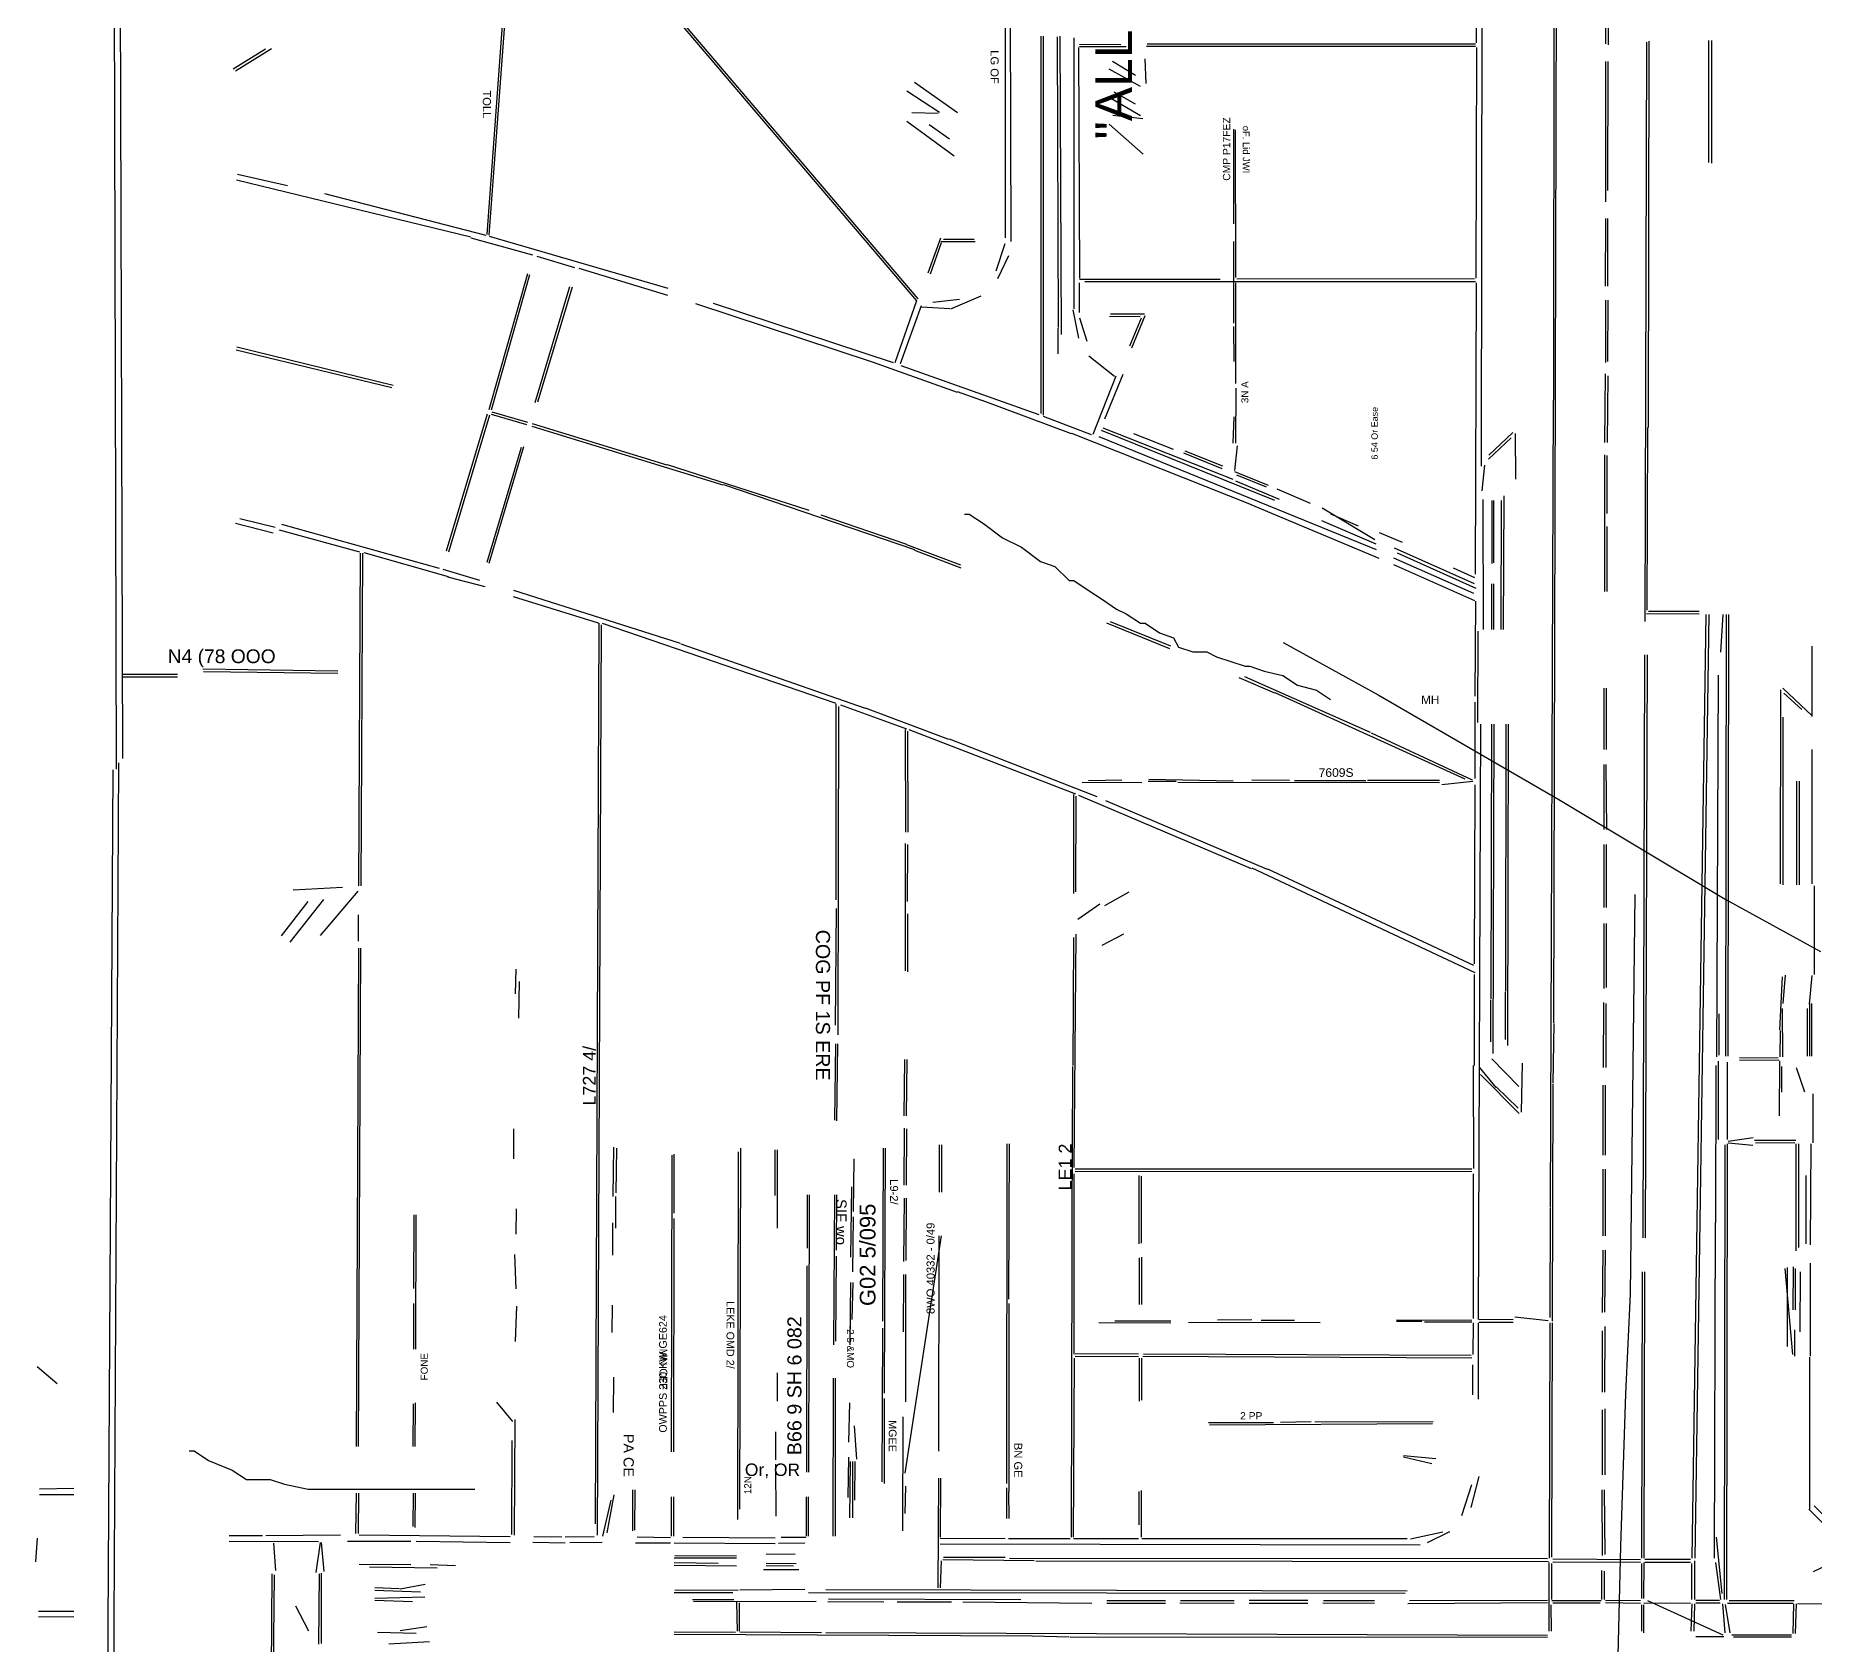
# Model space of a CAD drawing. Header units: feet. Extents: x 12 to 960, y 13 to 702.
# Drawn here: x 11.9 to 223, y 346.9 to 537.8 of the extents above; entities that cross this region are included whole.
import ezdxf
from ezdxf.enums import TextEntityAlignment as Align

# ---------------------------------------------------------------- set-up
doc = ezdxf.new("R2010")
doc.units = ezdxf.units.FT
for name, color, linetype in [('AGUA', 4, 'CONTINUOUS'), ('EJE_VIA', 7, 'CONTINUOUS'), ('TEXTO', 7, 'CONTINUOUS')]:
    doc.layers.add(name, color=color, linetype=linetype)
doc.styles.add('CAD_TEXT', font='Arial')

msp = doc.modelspace()

# ---------------------------------------------------------------- linework, layer by layer
at = {"layer": 'AGUA'}
for p, q in [((122.12, 481.06), (122.67, 481.06)), ((122.67, 481.06), (124.38, 479.93)), ((124.38, 479.93), (126.62, 478.25)), ((126.62, 478.25), (128.88, 477.12)), ((128.88, 477.12), (131.14, 475.43)), ((131.14, 475.43), (132.82, 474.86)), ((132.82, 474.86), (134.53, 473.17)), ((134.53, 473.17), (135.08, 473.17)), ((135.08, 473.17), (136.79, 472.04)), ((136.79, 472.04), (138.48, 470.91)), ((138.48, 470.91), (140.16, 469.78)), ((140.16, 469.78), (141.29, 469.23)), ((141.29, 469.23), (143, 468.1)), ((143, 468.1), (143.55, 468.1)), ((143.55, 468.1), (145.26, 466.97)), ((145.26, 466.97), (146.94, 466.39)), ((146.94, 466.39), (147.5, 465.26)), ((147.5, 465.26), (149.21, 464.71)), ((149.21, 464.71), (150.89, 464.71)), ((150.89, 464.71), (152.02, 464.13)), ((159.93, 465.83), (171.21, 459.63)), ((152.02, 464.13), (153.71, 463.57)), ((153.71, 463.57), (155.41, 463.02)), ((155.41, 463.02), (155.97, 463.02)), ((155.97, 463.02), (157.67, 462.44)), ((157.67, 462.44), (159.91, 461.89)), ((159.91, 461.89), (161.62, 460.76)), ((161.62, 460.76), (163.88, 460.18)), ((163.88, 460.18), (165.56, 459.05)), ((171.21, 459.63), (192.65, 447.21)), ((192.65, 447.21), (212.4, 435.35)), ((201.69, 435.93), (201.11, 388.52)), ((212.4, 435.35), (223.7, 429.15)), ((201.11, 388.52), (200.56, 376.66)), ((200.56, 376.66), (199.98, 358.61)), ((30.12, 369.9), (30.68, 369.9)), ((30.68, 369.9), (32.38, 368.76)), ((32.38, 368.76), (35.2, 367.63)), ((35.2, 367.63), (36.91, 366.5)), ((36.91, 366.5), (39.72, 366.5)), ((39.72, 366.5), (41.41, 365.95)), ((41.41, 365.95), (44.22, 365.37)), ((44.22, 365.37), (63.99, 365.37)), ((199.98, 358.61), (199.43, 335.47))]:
    msp.add_line(p, q, dxfattribs=at)
at = {"layer": 'EJE_VIA'}
for p, q in [((20.78, 700.92), (21.45, 450.81)), ((21.45, 700.4), (22.18, 452.06)), ((192.07, 599.15), (192.04, 494.56)), ((183.54, 581.75), (183.45, 486.75)), ((192.43, 581.65), (192.04, 420.71)), ((182.81, 556.54), (182.86, 536.96)), ((126.94, 552.9), (126.94, 513.84)), ((80.7, 548.35), (116.41, 506.36)), ((198.2, 544.77), (198.2, 536.86)), ((198.49, 544.77), (198.49, 536.75)), ((67.64, 544.26), (65.42, 514.25)), ((67.92, 544.26), (65.67, 514.14)), ((86.31, 542.18), (116.6, 506.62)), ((127.54, 540.19), (127.63, 513.42)), ((39.86, 536.27), (35.61, 533.63)), ((131.19, 537.79), (131.17, 493)), ((131.46, 537.79), (131.45, 492.79)), ((133.1, 537.69), (133.23, 503.21)), ((133.45, 537.79), (133.6, 502.38)), ((135.08, 537.59), (135.09, 505.4)), ((135.66, 536.44), (135.75, 509.04)), ((135.78, 536.83), (140.68, 536.79)), ((141.3, 536.5), (135.78, 536.5)), ((143.7, 536.59), (182.76, 536.58)), ((143.8, 536.87), (182.76, 536.87)), ((182.87, 536.44), (182.81, 509.04)), ((203.05, 537.06), (202.85, 468.31)), ((203.32, 537.17), (203.24, 491.34)), ((210.41, 537.27), (210.41, 522.79)), ((210.76, 537.27), (210.76, 522.69)), ((39.18, 536.22), (35.32, 533.85)), ((139.69, 534.79), (142.42, 533.13)), ((143.51, 535.09), (143.63, 532.17)), ((198.2, 534.77), (198.19, 518.11)), ((198.48, 534.77), (198.45, 519.46)), ((116.18, 532.3), (121.3, 528.73)), ((139.26, 533.91), (142.95, 531.83)), ((115.29, 531.27), (119.15, 528.74)), ((139.3, 530.54), (143, 528.36)), ((139.85, 531.16), (142.38, 529.74)), ((115.88, 528.7), (119.01, 528.65)), ((139.73, 528.39), (143.28, 528.01)), ((115.26, 527.69), (120.9, 523.58)), ((117.93, 527.27), (120.34, 525.57)), ((139.28, 527.34), (143.31, 523.76)), ((154.04, 526.75), (154.04, 515.5)), ((154.26, 526.65), (154.29, 509.15)), ((35.7, 520.71), (63.52, 513.95)), ((35.85, 521.39), (41.79, 520.04)), ((46.16, 519.1), (65.32, 514.16)), ((198.2, 516.13), (198.16, 508.11)), ((198.45, 516.13), (198.45, 508.11)), ((63.52, 513.84), (70.84, 511.81)), ((65.71, 514.05), (86.92, 507.87)), ((119.26, 513.82), (117.76, 509.63)), ((119.35, 513.24), (118.04, 509.51)), ((123.39, 513.36), (119.32, 513.35)), ((119.64, 513.67), (123.28, 513.67)), ((126.91, 513.11), (125.83, 509.89)), ((154.06, 513.42), (154.03, 503.73)), ((71.35, 511.68), (75.83, 510.33)), ((127.34, 511.7), (126.05, 508.96)), ((70.25, 509.57), (65.66, 493.42)), ((70.51, 509.45), (65.94, 493.4)), ((76.36, 510.24), (86.88, 507.05)), ((135.78, 508.94), (152.45, 508.92)), ((182.66, 508.97), (154.43, 508.95)), ((75.25, 508.01), (71.13, 494.27)), ((75.54, 507.98), (71.44, 494.35)), ((124.07, 506.93), (120.47, 505.39)), ((135.73, 508.52), (135.73, 504.98)), ((136.41, 508.65), (182.76, 508.67)), ((154.27, 508.52), (154.3, 496.54)), ((182.83, 508.52), (182.73, 473.94)), ((90.19, 506.03), (111.16, 499.13)), ((92.3, 506.1), (113.67, 499.05)), ((116.44, 506.36), (113.86, 498.99)), ((116.96, 505.77), (114.49, 498.88)), ((117.02, 505.64), (120.37, 505.45)), ((121.54, 506.52), (118.38, 506.16)), ((134.98, 505.3), (135.65, 501.93)), ((143.49, 504.8), (139.43, 504.8)), ((143.53, 504.59), (141.94, 500.75)), ((198.2, 506.44), (198.19, 499.04)), ((198.47, 506.44), (198.44, 499.15)), ((133.21, 503.11), (133.2, 500.08)), ((135.75, 504.35), (136.64, 501.59)), ((142.97, 504.5), (139.32, 504.47)), ((143.1, 504.29), (141.72, 500.98)), ((154.05, 503.31), (154.07, 499.15)), ((35.69, 500.56), (54.15, 496.07)), ((35.75, 500.9), (54.33, 496.35)), ((111.15, 499.11), (121.25, 495.53)), ((114.56, 498.7), (130.95, 492.88)), ((136.88, 499.85), (139.93, 497.44)), ((140.06, 497.41), (137.33, 490.51)), ((140.91, 497.62), (138.74, 492.32)), ((198.14, 497.69), (198.09, 489.56)), ((198.46, 497.48), (198.39, 489.56)), ((121.26, 495.59), (124.12, 494.57)), ((124.16, 494.57), (134.78, 490.62)), ((154.31, 496.02), (154.27, 489.46)), ((191.97, 494.56), (191.64, 398.83)), ((65.46, 492.9), (60.61, 476.67)), ((65.74, 492.81), (60.87, 476.55)), ((65.96, 492.9), (70.13, 491.68)), ((66.02, 493.21), (70.27, 491.98)), ((131.44, 492.66), (137.17, 490.5)), ((154.08, 492.59), (153.95, 489.46)), ((70.76, 491.48), (93.45, 484.54)), ((70.8, 491.81), (86.81, 486.91)), ((134.83, 490.68), (156.14, 482.19)), ((138.05, 490.28), (170.97, 476.86)), ((138.34, 491.01), (158.91, 482.7)), ((138.52, 491.31), (153.95, 485.2)), ((142.18, 490.62), (146.88, 488.78)), ((187, 490.12), (184.32, 487.59)), ((187.21, 490.73), (184.36, 488.07)), ((187.48, 490.61), (187.51, 485.19)), ((203.16, 491.34), (203.1, 469.67)), ((69.49, 488.95), (65.42, 475.31)), ((69.79, 489.03), (65.68, 475.19)), ((148.11, 488.31), (152.67, 486.48)), ((148.25, 488.55), (152.73, 486.77)), ((154.48, 489.17), (154.18, 486.24)), ((198.08, 488.11), (198.06, 471.86)), ((198.36, 488), (198.36, 481.13)), ((86.85, 486.94), (103.66, 481.52)), ((154.16, 486.13), (158.15, 484.5)), ((154.39, 485.73), (157.92, 484.28)), ((183.82, 486.87), (183.53, 483.83)), ((93.5, 484.58), (116.17, 476.87)), ((154.27, 485), (159.48, 482.82)), ((159.18, 484.05), (163.13, 482.37)), ((156.12, 482.2), (171.3, 475.81)), ((164.57, 481.81), (170.8, 478.03)), ((183.63, 482.79), (183.68, 467.38)), ((184.71, 482.69), (184.69, 475.19)), ((184.92, 482.69), (184.91, 475.29)), ((185.8, 482.69), (185.79, 467.38)), ((186.11, 483.21), (186.04, 467.38)), ((35.62, 479.97), (40.08, 478.85)), ((36.13, 480.55), (40.32, 479.51)), ((41.06, 479.86), (59.79, 474.65)), ((105.08, 480.99), (115.23, 477.49)), ((164.49, 480.31), (170.92, 477.54)), ((165.55, 481.08), (168.84, 479.65)), ((198.37, 479.57), (198.34, 471.86)), ((40.79, 479.19), (50.32, 476.6)), ((115.25, 477.46), (121.66, 475.04)), ((171.32, 478.87), (174.08, 477.71)), ((50.41, 476.44), (50.21, 436.96)), ((50.68, 476.44), (50.47, 436.96)), ((50.84, 476.5), (60.84, 473.66)), ((116.17, 476.79), (121.67, 474.7)), ((173.02, 475.06), (182.65, 470.8)), ((173.04, 475.88), (182.51, 471.68)), ((173.12, 477.07), (182.61, 472.83)), ((173.46, 476.48), (182.82, 472.27)), ((60.21, 474.52), (64.56, 473.21)), ((60.75, 473.61), (65.21, 472.48)), ((180.1, 474.68), (182.65, 473.52)), ((68.54, 471.3), (78.65, 468.17)), ((68.58, 472.02), (88.36, 465.74)), ((184.66, 472.79), (184.65, 467.38)), ((184.9, 472.79), (184.9, 467.38)), ((182.75, 470.71), (182.67, 459.46)), ((203.07, 469.25), (209.32, 469.24)), ((203.28, 469.53), (209.32, 469.53)), ((210.12, 469.15), (208.42, 357.17)), ((210.47, 469.15), (208.78, 357.17)), ((212.12, 469.16), (211.83, 464.67)), ((212.5, 469.15), (212.45, 416.75)), ((212.79, 469.15), (212.73, 416.75)), ((78.74, 468.11), (78.28, 361.23)), ((79.01, 467.9), (78.51, 359.88)), ((79.11, 468.11), (106.83, 458.64)), ((138.96, 468.14), (146.46, 465.13)), ((139.42, 468.3), (146.55, 465.44)), ((183.03, 467.17), (183.02, 456.34)), ((88.44, 465.67), (110.31, 458.05)), ((222.69, 465.4), (222.69, 457.06)), ((31.72, 462.68), (47.76, 462.47)), ((31.82, 462.38), (47.76, 462.17)), ((202.84, 464.36), (202.64, 395.19)), ((203.14, 464.36), (202.91, 395.19)), ((22.24, 462.05), (28.7, 462.05)), ((28.7, 461.71), (22.24, 461.7)), ((154.68, 461.66), (158.9, 459.86)), ((155.34, 461.79), (170.25, 455.17)), ((198, 460.4), (198, 453.11)), ((198.29, 460.4), (198.29, 453.11)), ((211.57, 461.96), (211.38, 416.65)), ((219.22, 460.39), (222.71, 457.13)), ((106.86, 458.52), (106.86, 435.29)), ((107.17, 458.21), (107.09, 419.25)), ((107.41, 458.41), (115.25, 455.58)), ((158.96, 459.9), (181.51, 449.66)), ((182.68, 458.73), (182.68, 449.67)), ((218.98, 460.19), (218.92, 437.17)), ((219.37, 459.81), (221.49, 457.87)), ((110.32, 458.08), (120.23, 454.35)), ((183.34, 456.13), (183.07, 385.5)), ((184.66, 456.13), (184.6, 423.52)), ((184.93, 456.13), (184.84, 417.06)), ((186.37, 456.13), (186.31, 424.46)), ((186.65, 456.13), (186.55, 418)), ((219.25, 456.96), (219.22, 437.06)), ((115.09, 455.5), (115.12, 443.31)), ((115.37, 455.29), (115.39, 443.31)), ((115.53, 455.49), (135.29, 447.87)), ((120.28, 454.41), (137.83, 447.56)), ((170.39, 455.11), (182.38, 449.54)), ((222.69, 453.11), (222.68, 437.17)), ((21.04, 450.71), (20.32, 323.11)), ((21.71, 451.54), (20.69, 265.09)), ((197.99, 451.34), (198, 443.63)), ((198.22, 451.33), (198.3, 443.63)), ((135.07, 447.79), (135.06, 436.02)), ((135.34, 447.59), (135.28, 436.23)), ((135.63, 447.69), (156.16, 439)), ((136.09, 449.24), (143.18, 449.21)), ((140.78, 449.48), (136.82, 449.42)), ((147.24, 449.33), (143.91, 449.33)), ((144.01, 449.59), (154.01, 449.39)), ((147.45, 449.23), (178.49, 449.22)), ((156.2, 449.51), (160.68, 449.48)), ((169.74, 449.39), (161.3, 449.39)), ((169.95, 449.48), (178.49, 449.48)), ((182.44, 449.31), (178.78, 448.94)), ((182.69, 448.94), (182.6, 427.69)), ((220.87, 449.36), (220.86, 437.06)), ((221.17, 449.36), (221.16, 437.06)), ((138.87, 447.07), (158.05, 438.91)), ((115.07, 441.96), (115.07, 426.86)), ((115.37, 441.86), (115.32, 435.09)), ((198, 441.86), (198, 434.36)), ((198.29, 441.86), (198.29, 434.36)), ((156.21, 439.07), (182.67, 426.68)), ((158.08, 438.96), (182.53, 427.55)), ((44.19, 435.08), (41.03, 431.02)), ((46.06, 435.34), (42.03, 430.28)), ((48.29, 436.76), (42.45, 436.45)), ((50.1, 436.31), (45.63, 431.07)), ((141.63, 436.2), (138.74, 434.56)), ((222.95, 436.96), (222.95, 426.44)), ((50.14, 433.52), (50.16, 430.4)), ((106.88, 434.25), (106.78, 420.4)), ((115.36, 433.63), (115.36, 426.75)), ((138.19, 434.76), (135.57, 432.96)), ((135.06, 430.82), (134.97, 415.61)), ((135.32, 431.23), (135.11, 403.52)), ((140.99, 431.23), (138.43, 429.88)), ((198, 432.48), (198, 424.77)), ((198.29, 432.48), (198.29, 424.88)), ((50.2, 429.56), (49.93, 370.4)), ((50.44, 429.57), (50.17, 370.4)), ((68.89, 427.07), (68.8, 424.15)), ((69.28, 425.61), (69.2, 421.23)), ((182.62, 426.44), (182.61, 415.61)), ((186.27, 424.36), (186.27, 418.73)), ((219.15, 426.14), (218.85, 419.87)), ((219.53, 426.34), (219.25, 422.99)), ((222.7, 426.32), (222.37, 422.9)), ((184.54, 423.42), (184.53, 418.42)), ((197.96, 423.11), (197.92, 415.4)), ((198.24, 423), (198.22, 415.4)), ((219.17, 422.38), (219.18, 416.65)), ((222.14, 422.38), (222.14, 416.75)), ((222.41, 423), (222.4, 416.75)), ((222.64, 423), (222.63, 416.75)), ((192.05, 420.61), (191.96, 413.52)), ((211.64, 421.75), (211.64, 416.86)), ((106.81, 418.21), (106.69, 409.15)), ((107.06, 418.21), (106.93, 409.05)), ((218.94, 419.77), (218.89, 416.65)), ((114.99, 416.34), (114.92, 409.67)), ((115.26, 416.34), (115.21, 409.67)), ((184.7, 416.41), (187.9, 413.13)), ((188.3, 415.92), (188.18, 410.09)), ((211.58, 416.13), (211.56, 406.86)), ((212.65, 416.02), (212.62, 406.86)), ((214.11, 416.59), (218.7, 416.55)), ((214.11, 416.3), (218.8, 416.25)), ((218.83, 416.13), (218.8, 409.67)), ((134.92, 415.5), (134.92, 410.5)), ((182.48, 415.61), (182.54, 403.42)), ((183.21, 415.42), (185.17, 413.03)), ((183.37, 414.55), (187.94, 409.95)), ((211.27, 415.61), (211.26, 396.96)), ((219.09, 415.5), (219.09, 412.48)), ((220.81, 415.41), (221.81, 412.51)), ((185.23, 413.08), (187.81, 410.55)), ((191.96, 413.42), (191.86, 385.29)), ((197.89, 413.31), (197.86, 404.98)), ((198.17, 413.31), (198.14, 404.98)), ((222.8, 412.27), (222.8, 406.44)), ((134.89, 410.5), (134.79, 359.67)), ((68.58, 408.11), (68.6, 404.56)), ((114.94, 408.21), (114.93, 401.44)), ((115.24, 408.11), (115.19, 401.44)), ((80.47, 405.92), (80.4, 400.09)), ((80.83, 405.82), (80.74, 400.5)), ((95.27, 405.4), (95.19, 361.75)), ((95.52, 405.81), (95.42, 363)), ((99.61, 405.61), (99.61, 400.19)), ((99.9, 405.61), (99.89, 396.34)), ((112.46, 405.81), (112.39, 385.29)), ((112.72, 405.82), (112.6, 376.75)), ((119.12, 406.23), (119.12, 400.61)), ((119.38, 406.23), (119.38, 400.61)), ((127.15, 406.34), (127.1, 366.02)), ((127.43, 406.34), (127.36, 387.9)), ((212.35, 406.23), (212.27, 352.27)), ((212.64, 406.34), (212.55, 352.27)), ((215.71, 407.06), (212.76, 406.63)), ((212.76, 406.44), (215.69, 406.19)), ((220.78, 406.73), (215.89, 406.71)), ((220.68, 406.45), (215.99, 406.41)), ((220.8, 406.34), (220.8, 393.63)), ((221.09, 406.34), (221.09, 394.04)), ((222.56, 406.33), (222.47, 394.36)), ((87.39, 404.98), (87.29, 369.77)), ((87.63, 405.09), (87.63, 398.11)), ((109, 404.57), (108.91, 398.31)), ((182.34, 403.34), (135.26, 403.31)), ((197.87, 403.31), (197.87, 395.4)), ((198.15, 403.31), (198.16, 395.4)), ((108.7, 401.23), (108.6, 392.9)), ((135.11, 402.79), (135.11, 381.54)), ((182.34, 403.04), (135.26, 403.03)), ((142.79, 402.59), (142.8, 394.46)), ((143.1, 402.48), (143.1, 394.56)), ((182.48, 402.79), (182.48, 385.61)), ((221.97, 402.59), (221.97, 394.46)), ((80.71, 400.09), (80.71, 396.34)), ((103.44, 400.29), (103.44, 393.94)), ((103.68, 400.29), (103.61, 367.38)), ((106.68, 400.29), (106.58, 382.48)), ((106.91, 400.29), (106.9, 393.73)), ((114.94, 399.88), (114.86, 392.38)), ((115.18, 399.88), (115.15, 392.48)), ((56.75, 397.9), (56.74, 389.15)), ((56.99, 397.9), (56.96, 381.96)), ((68.9, 398.63), (68.86, 395.61)), ((80.36, 396.96), (80.34, 393.11)), ((87.62, 397.48), (87.58, 369.77)), ((108.91, 397.69), (108.84, 391.13)), ((191.61, 398.73), (191.59, 385.71)), ((211.21, 396.96), (211.08, 357.17)), ((119.34, 395.4), (115.04, 367.27)), ((119.09, 395.4), (119.05, 369.88)), ((68.72, 393.21), (68.87, 389.14)), ((106.89, 393), (106.82, 382.9)), ((142.83, 392.79), (142.85, 387.27)), ((143.12, 392.9), (143.12, 387.27)), ((197.89, 393.73), (197.8, 386.33)), ((198.17, 393.73), (198.09, 386.34)), ((103.41, 391.86), (103.38, 367.38)), ((114.86, 390.81), (114.85, 384.04)), ((115.11, 390.81), (115.11, 375.71)), ((202.56, 391.13), (202.46, 357.17)), ((202.84, 391.13), (202.74, 357.17)), ((219.46, 391.54), (220.39, 381.34)), ((219.76, 391.65), (219.74, 382.27)), ((220.46, 391.75), (220.44, 386.65)), ((220.71, 391.54), (220.69, 386.65)), ((221.3, 391.13), (221.25, 384.04)), ((222.49, 392.17), (222.47, 381.13)), ((108.58, 389.88), (108.5, 382.48)), ((108.85, 389.88), (108.76, 385.5)), ((56.73, 387.38), (56.72, 381.96)), ((68.93, 387.06), (68.8, 382.89)), ((80.29, 387.17), (80.25, 383.94)), ((127.38, 387.38), (127.38, 365.09)), ((112.4, 384.46), (112.29, 366.23)), ((138.07, 385.15), (146.61, 385.11)), ((139.95, 385.32), (146.61, 385.32)), ((148.7, 385.16), (164.32, 385.15)), ((156.2, 385.43), (152.14, 385.42)), ((157.34, 385.42), (161.3, 385.41)), ((173.39, 385.46), (182.34, 385.42)), ((176.41, 385.26), (173.39, 385.25)), ((182.34, 385.16), (176.72, 385.16)), ((182.5, 385.09), (182.46, 381.34)), ((183.08, 385.09), (183.09, 376.02)), ((187.24, 385.47), (183.18, 385.46)), ((183.18, 385.18), (187.24, 385.18)), ((187.42, 385.8), (191.4, 385.36)), ((191.59, 385.09), (191.49, 357.17)), ((191.85, 385.09), (191.79, 357.27)), ((198.1, 384.67), (198.09, 376.86)), ((220.64, 384.25), (220.63, 381.13)), ((197.8, 384.15), (197.79, 376.86)), ((135.12, 380.92), (135.02, 359.67)), ((135.05, 381.47), (142.76, 381.41)), ((135.26, 381.12), (142.76, 381.1)), ((142.85, 380.92), (142.85, 375.81)), ((143.12, 380.92), (143.12, 375.92)), ((143.28, 381.12), (182.34, 380.95)), ((143.38, 381.43), (182.24, 381.25)), ((182.42, 380.09), (182.41, 376.54)), ((222.42, 381.02), (222.41, 363)), ((12.06, 379.91), (14.43, 377.91)), ((80.48, 378.63), (80.44, 374.46)), ((99.9, 379.15), (99.9, 375.81)), ((106.55, 378.52), (106.49, 359.77)), ((106.77, 378.52), (106.78, 359.77)), ((112.59, 376.13), (112.58, 366.02)), ((56.67, 375.5), (56.66, 370.4)), ((56.91, 375.61), (56.9, 370.4)), ((66.57, 375.66), (68.47, 373.4)), ((108.46, 375.61), (108.34, 370.92)), ((114.79, 373.94), (114.78, 360.4)), ((197.8, 374.77), (197.79, 367.06)), ((198.1, 374.88), (198.1, 367.06)), ((68.74, 373.63), (68.67, 359.88)), ((99.67, 372.17), (99.7, 368.84)), ((109.01, 372.89), (109.32, 368.92)), ((151.09, 373.27), (158.8, 373.26)), ((177.66, 373.11), (151.2, 372.97)), ((163.28, 373.36), (159.63, 373.28)), ((177.76, 373.35), (163.7, 373.3)), ((68.4, 371.13), (68.34, 359.98)), ((99.68, 368.31), (99.72, 362.17)), ((108.35, 369.15), (108.26, 364.35)), ((108.56, 368.63), (108.49, 361.96)), ((108.81, 368.63), (108.81, 361.96)), ((109.1, 368.63), (109.08, 364.04)), ((174.2, 369.36), (178.07, 369.01)), ((174.23, 369.19), (177.57, 368.39)), ((16.41, 365.45), (12.34, 365.36)), ((82.71, 365.29), (82.71, 360.4)), ((82.98, 365.29), (82.97, 360.5)), ((115.1, 365.71), (115.03, 362.48)), ((119.02, 366.65), (118.97, 353.63)), ((119.29, 366.65), (119.24, 359.67)), ((127.11, 365.5), (127.11, 361.86)), ((182.29, 365.87), (181.1, 362.2)), ((183.17, 366.86), (182.2, 363.17)), ((197.76, 365.29), (197.81, 357.48)), ((198.03, 365.29), (198.11, 357.59)), ((16.41, 364.69), (12.34, 364.68)), ((49.93, 364.88), (49.85, 360.09)), ((50.18, 364.88), (50.15, 360.08)), ((56.67, 364.88), (56.64, 360.92)), ((56.91, 364.88), (56.89, 360.81)), ((80.13, 364.05), (79.14, 359.79)), ((80.49, 364.67), (79.69, 360.16)), ((87.31, 364.46), (87.31, 359.77)), ((87.59, 364.46), (87.58, 359.77)), ((103.33, 364.46), (103.33, 359.77)), ((103.57, 364.46), (103.57, 359.77)), ((127.36, 365.09), (127.38, 361.86)), ((142.79, 365.09), (142.81, 361.13)), ((143.1, 365.19), (143.1, 359.67)), ((222.94, 363.39), (227.02, 359.35)), ((222.34, 362.99), (226.81, 358.51)), ((12.05, 359.56), (11.87, 356.75)), ((34.84, 359.85), (38.8, 359.85)), ((34.84, 359.19), (45.47, 359.16)), ((48.07, 359.91), (39.22, 359.83)), ((40.13, 358.94), (40.34, 355.7)), ((45.63, 359.04), (45.15, 355.47)), ((45.76, 359.04), (46.07, 355.6)), ((48.91, 359.19), (56.41, 359.18)), ((50.26, 359.94), (68.18, 359.75)), ((57.03, 359.2), (68.18, 359.03)), ((70.88, 359.06), (74.74, 358.98)), ((70.99, 359.73), (74.32, 359.71)), ((78.18, 359.69), (74.74, 359.66)), ((79.12, 359.03), (75.26, 358.99)), ((83.07, 358.99), (87.24, 358.99)), ((83.28, 359.7), (87.24, 359.64)), ((87.65, 358.98), (99.64, 358.9)), ((88.7, 359.66), (99.64, 359.58)), ((103.18, 358.93), (100.05, 358.89)), ((103.28, 359.63), (100.36, 359.61)), ((119.22, 359.55), (126.93, 359.5)), ((127.34, 359.52), (134.64, 359.51)), ((142.76, 359.48), (135.05, 359.47)), ((143.18, 359.51), (174.64, 359.5)), ((178.87, 360.26), (175.04, 359.43)), ((179.69, 360.29), (177.01, 358.98)), ((211.33, 359.67), (211.98, 352.99)), ((95.05, 357.16), (87.66, 357.16)), ((87.76, 357.47), (95.05, 357.46)), ((98.59, 357.67), (102.03, 357.63)), ((119.22, 358.88), (176.2, 358.74)), ((119.33, 356.86), (119.23, 353.63)), ((119.53, 357.01), (130.37, 356.9)), ((126.93, 357.26), (119.64, 357.25)), ((127.45, 357.16), (191.3, 357.11)), ((130.57, 356.87), (191.41, 356.79)), ((191.93, 357.07), (202.34, 357.01)), ((208.28, 357.01), (202.86, 357)), ((208.77, 356.86), (208.76, 352.27)), ((225.66, 356.91), (222.84, 355.55)), ((39.93, 355.29), (39.84, 343.83)), ((40.17, 355.19), (40.09, 343.84)), ((45.53, 355.29), (45.46, 346.96)), ((45.78, 355.4), (45.76, 347.06)), ((50.26, 356.47), (56.41, 356.42)), ((51.51, 356.15), (59.53, 356.03)), ((58.7, 356.43), (61.72, 356.31)), ((87.65, 356.66), (92.87, 356.58)), ((87.66, 356.32), (95.05, 356.26)), ((102.45, 355.78), (98.28, 355.77)), ((98.59, 356.57), (102.14, 356.55)), ((98.59, 356.28), (101.82, 356.26)), ((191.46, 356.65), (191.45, 348.52)), ((191.77, 356.54), (191.77, 352.27)), ((191.93, 356.74), (202.34, 356.68)), ((197.72, 355.71), (197.73, 352.27)), ((198.03, 355.61), (198.03, 352.27)), ((202.47, 356.54), (202.45, 352.38)), ((202.76, 356.65), (202.7, 352.38)), ((202.86, 356.7), (208.28, 356.68)), ((208.41, 356.54), (208.41, 352.27)), ((211.26, 356.64), (211.85, 352.26)), ((52.13, 353.68), (55.05, 353.58)), ((52.13, 353.38), (57.56, 353.18)), ((58.08, 352.56), (52.14, 352.39)), ((58.11, 354.04), (55.16, 353.5)), ((87.66, 353.11), (94.64, 353.11)), ((87.76, 353.43), (95.26, 353.39)), ((103.18, 353.47), (95.47, 353.38)), ((103.59, 353.08), (174.43, 353.02)), ((105.68, 353.44), (174.64, 353.31)), ((12.24, 350.89), (16.41, 350.88)), ((42.71, 351.52), (44.25, 348.54)), ((52.14, 352.17), (56.62, 352.02)), ((89.84, 352.27), (94.74, 352.26)), ((104.53, 352.04), (89.95, 351.98)), ((95.06, 351.96), (95.13, 348.52)), ((95.38, 351.86), (95.37, 348.52)), ((105.89, 352.02), (112.55, 351.99)), ((105.99, 352.34), (128.8, 352.26)), ((114.11, 351.99), (120.57, 351.98)), ((121.93, 351.99), (137.24, 351.83)), ((139.01, 352.14), (145.99, 352.13)), ((139.01, 351.84), (145.99, 351.84)), ((147.66, 351.85), (154.12, 351.81)), ((147.76, 352.13), (154.11, 352.13)), ((162.86, 352.13), (155.89, 352.13)), ((155.89, 351.84), (162.86, 351.84)), ((164.64, 351.85), (170.78, 351.82)), ((164.74, 352.13), (170.78, 352.13)), ((191.3, 351.86), (174.74, 351.76)), ((191.3, 352.14), (174.95, 352.1)), ((191.72, 351.65), (191.73, 348.52)), ((191.82, 352.13), (197.66, 352.13)), ((197.55, 351.84), (191.93, 351.84)), ((198.18, 352.18), (202.34, 352.15)), ((198.18, 351.89), (202.34, 351.84)), ((202.46, 351.65), (202.45, 348.52)), ((202.71, 351.65), (202.72, 348.31)), ((202.76, 351.85), (208.28, 351.84)), ((203.18, 352.14), (212.13, 348.07)), ((208.42, 351.75), (208.32, 348.52)), ((208.76, 351.75), (208.67, 348.52)), ((211.72, 352.14), (208.91, 352.13)), ((211.82, 351.84), (208.91, 351.84)), ((212.06, 351.75), (212.35, 348.32)), ((212.41, 351.66), (212.96, 348.3)), ((212.66, 351.84), (220.47, 351.84)), ((212.86, 352.13), (220.57, 352.13)), ((220.51, 351.76), (220.44, 348.21)), ((220.82, 351.75), (220.72, 348.21)), ((220.99, 351.78), (260.57, 351.66)), ((16.41, 350.2), (12.24, 350.15)), ((52.45, 348.4), (57.04, 348.28)), ((58.31, 349.02), (55.15, 348.56)), ((87.66, 348.41), (94.95, 348.4)), ((95.47, 348.42), (105.16, 348.33)), ((58.61, 347.26), (53.81, 346.98)), ((87.66, 348.15), (130.16, 347.94)), ((105.68, 348.33), (191.3, 348.04)), ((130.16, 347.96), (134.54, 347.85)), ((134.64, 347.83), (191.3, 347.8)), ((212.24, 347.83), (208.91, 347.83)), ((213.18, 348.09), (220.26, 348.07)), ((213.39, 347.83), (220.26, 347.82))]:
    msp.add_line(p, q, dxfattribs=at)

# ---------------------------------------------------------------- texts
at = {"layer": 'TEXTO', "style": 'CAD_TEXT'}
for s, height, rotation, p in [('"ALL Y', 4.37, 90, (139.82, 534.91)), ('LG OF', 0.95, 270, (125.69, 534.11)), ('TOLL', 0.95, 270, (65.43, 529.68)), ('CMP P17FEZ', 0.874, 90, (153.22, 524.38)), ('oF. Lid JWI', 0.7979, 270, (155.55, 524.32)), ('3N A', 0.836, 90, (155.39, 495.52)), ('6 54 Or Ease', 0.7599, 90, (170.79, 490.65)), ('COG PF 1S ERE', 1.6719, 270, (105.32, 422.79)), ('L727 4/', 1.52, 90, (77.59, 414.42)), ('LE1 2', 1.52, 90, (134.06, 403.59)), ('L9-2/', 0.95, 270, (113.76, 400.63)), ('SIF wo', 1.254, 270, (107.49, 397.06)), ('G02 5/095', 1.862, 90, (110.62, 393.16)), ('8WO 40332 - 0/49', 0.9499, 90, (118.09, 391.56)), ('LEKE OMD 2/', 0.9119, 270, (94.33, 383.66)), ('OWPPS 230 KW GE624', 0.9119, 90, (86.33, 379.03)), ('B66 9 SH 6 082', 1.6719, 90, (101.93, 377.63)), ('-2 5 &MO', 0.836, 270, (108.59, 382.23)), ('FONE', 0.836, 90, (58, 379.89)), ('MN CEF', 0.912, 270, (86.39, 379.59)), ('PA CE', 1.216, 270, (82.26, 369.36)), ('MGEE', 0.912, 270, (113.59, 371.66)), ('BN GE', 0.95, 270, (128.49, 368.79)), ('12N', 0.836, 90, (96.39, 365.83))]:
    msp.add_text(s, height=height, rotation=rotation, dxfattribs=at).set_placement(p, align=Align.MIDDLE_CENTER)
for s, height, p in [('N4 (78 OOO', 1.634, (33.96, 464.19)), ('MH', 0.988, (177.39, 459.02)), ('7609S', 1.026, (166.22, 450.39)), ('2 PP', 0.874, (156.15, 374.06)), ('Or, OR', 1.482, (99.33, 367.66))]:
    msp.add_text(s, height=height, dxfattribs=at).set_placement(p, align=Align.MIDDLE_CENTER)

doc.saveas('drawing.dxf')
